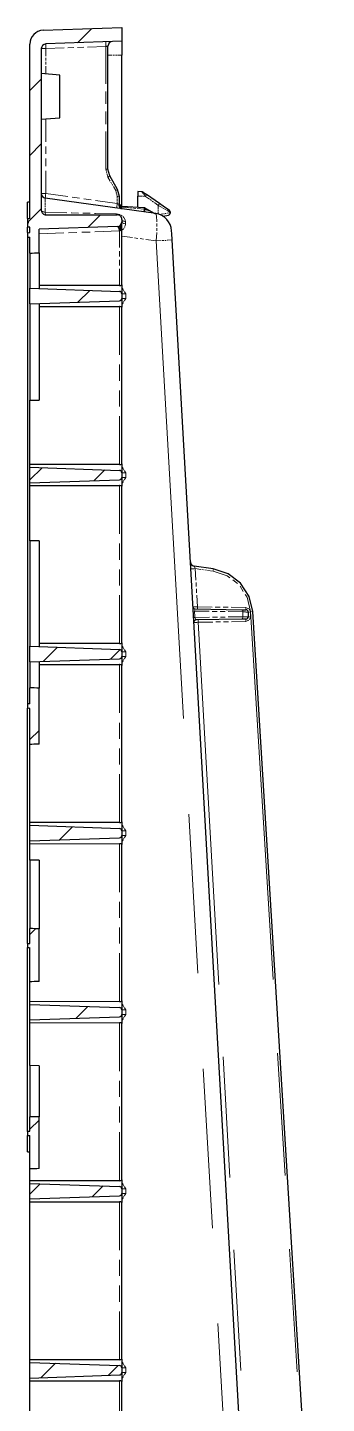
# Model space of a CAD drawing. Header units: millimetres. Extents: x 0 to 1989, y -338 to 950.
# Drawn here: x 1720.9 to 1786, y 650.5 to 950.2 of the extents above; entities that cross this region are included whole.
import ezdxf

# ---------------------------------------------------------------- set-up
doc = ezdxf.new("R2010")
doc.units = ezdxf.units.MM
doc.layers.add('DETAIL', color=8, linetype='Continuous')
doc.layers.add('FINE', color=9, linetype='Continuous')

msp = doc.modelspace()

# ---------------------------------------------------------------- linework, layer by layer
at = {"layer": 'DETAIL', "lineweight": 25}
for p, q in [((1724.34, 949.61), (1741.44, 950.21)), ((1741.44, 950.21), (1741.44, 947.21)), ((1741.44, 947.21), (1724.91, 946.63)), ((1721.44, 908.57), (1721.44, 946.61)), ((1723.94, 945.63), (1723.94, 910.4)), ((1738.44, 919.37), (1738.44, 946.14)), ((1741.44, 911.2), (1741.44, 944.21)), ((1727.94, 939.86), (1723.94, 940.21)), ((1723.94, 930.21), (1727.94, 930.56)), ((1740.94, 913.43), (1740.54, 914.93)), ((1745.79, 914.44), (1744.94, 914.46)), ((1746.07, 914.35), (1746.8, 913.84)), ((1721.44, 912.15), (1720.94, 912.13)), ((1748.83, 909.67), (1724.81, 913.05)), ((1744.94, 911.02), (1744.94, 913.46)), ((1749.62, 911.87), (1746.8, 913.84)), ((1720.94, 908.54), (1720.94, 907.67)), ((1724.94, 909.4), (1740.44, 909.4)), ((1741.44, 908.4), (1741.44, 907.87)), ((1748.43, 909.8), (1746.55, 910.88)), ((1752.02, 909.84), (1752.02, 909.92)), ((1720.94, 907.64), (1720.94, 906.75)), ((1720.94, 905.51), (1720.94, 904.56)), ((1721.44, 905.54), (1721.44, 906.72)), ((1740.48, 906.87), (1723.44, 906.27)), ((1723.44, 901.13), (1723.44, 906.27)), ((1741.44, 894.15), (1741.44, 905.89)), ((1721.44, 901.05), (1721.44, 904.53)), ((1721.44, 893.41), (1740.96, 892.72)), ((1721.44, 890.01), (1721.44, 893.41)), ((1740.96, 894), (1723.44, 894)), ((1721.44, 890.01), (1740.96, 890.69)), ((1741.44, 892.22), (1741.44, 891.19)), ((1723.44, 889.41), (1740.96, 889.41)), ((1741.44, 855.15), (1741.44, 889.26)), ((1721.44, 869.03), (1723.44, 869.04)), ((1721.44, 854.99), (1721.44, 869.03)), ((1740.96, 855), (1721.44, 854.99)), ((1721.44, 854.41), (1740.96, 853.72)), ((1721.44, 851.01), (1721.44, 854.41)), ((1721.44, 851.01), (1740.96, 851.69)), ((1741.44, 853.22), (1741.44, 852.19)), ((1721.44, 850.42), (1740.96, 850.41)), ((1741.44, 816.15), (1741.44, 850.26)), ((1723.44, 838.37), (1721.44, 838.38)), ((1761.35, 832.26), (1757.22, 832.84)), ((1757.41, 823.55), (1767.58, 823.37)), ((1767.58, 821.32), (1757.6, 821.15)), ((1767.58, 823.37), (1768.45, 823.36)), ((1768.45, 821.34), (1767.58, 821.32)), ((1768.94, 822.86), (1768.94, 821.84)), ((1721.44, 815.41), (1740.96, 814.72)), ((1721.44, 812.01), (1721.44, 815.41)), ((1740.96, 816), (1723.44, 816)), ((1721.44, 812.01), (1740.96, 812.69)), ((1741.44, 814.22), (1741.44, 813.19)), ((1723.44, 811.41), (1740.96, 811.41)), ((1741.44, 777.15), (1741.44, 811.26)), ((1721.44, 802.88), (1721.44, 806.36)), ((1723.44, 794.11), (1723.44, 806.28)), ((1720.94, 802.85), (1720.94, 801.9)), ((1721.44, 794.03), (1721.44, 801.87)), ((1721.44, 776.99), (1721.44, 794.03)), ((1740.96, 777), (1721.44, 776.99)), ((1721.44, 776.41), (1740.96, 775.72)), ((1721.44, 773.01), (1721.44, 776.41)), ((1721.44, 773.01), (1740.96, 773.69)), ((1741.44, 775.22), (1741.44, 774.19)), ((1721.44, 768.83), (1721.44, 772.42)), ((1721.44, 772.42), (1740.96, 772.41)), ((1741.44, 738.15), (1741.44, 772.26)), ((1723.44, 768.8), (1721.44, 768.83)), ((1721.44, 750.69), (1721.44, 753.93)), ((1723.44, 742.4), (1723.44, 753.86)), ((1720.94, 750.67), (1720.94, 749.78)), ((1721.44, 742.33), (1721.44, 749.75)), ((1721.44, 737.99), (1721.44, 742.33)), ((1740.96, 738), (1721.44, 737.99)), ((1721.44, 737.41), (1740.96, 736.72)), ((1721.44, 734.01), (1721.44, 737.41)), ((1721.44, 734.01), (1740.96, 734.69)), ((1741.44, 736.22), (1741.44, 735.19)), ((1721.44, 733.42), (1740.96, 733.41)), ((1741.44, 699.15), (1741.44, 733.26)), ((1723.44, 724.02), (1721.44, 724.06)), ((1721.44, 709.77), (1721.44, 712.94)), ((1723.44, 701.63), (1723.44, 712.87)), ((1720.94, 709.75), (1720.94, 708.87)), ((1721.44, 701.56), (1721.44, 708.84)), ((1720.94, 705.29), (1721.44, 705.26)), ((1740.96, 699), (1721.44, 698.99)), ((1721.44, 698.41), (1740.96, 697.72)), ((1721.44, 695.01), (1721.44, 698.41)), ((1721.44, 695.01), (1740.96, 695.69)), ((1741.44, 697.22), (1741.44, 696.19)), ((1721.44, 694.42), (1740.96, 694.41)), ((1741.44, 660.15), (1741.44, 694.26)), ((1740.96, 660), (1721.44, 659.99)), ((1721.44, 656.01), (1721.44, 659.41)), ((1721.44, 659.41), (1740.96, 658.72)), ((1721.44, 656.01), (1740.96, 656.69)), ((1741.44, 658.22), (1741.44, 657.19)), ((1721.44, 620.99), (1721.44, 655.42)), ((1721.44, 655.42), (1740.96, 655.41)), ((1741.44, 621.15), (1741.44, 655.26))]:
    msp.add_line(p, q, dxfattribs=at)
for points in [[(1724.34, 949.61, 0.404056), (1721.44, 946.61)], [(1724.91, 946.63, 0.403934), (1723.94, 945.63)], [(1739.41, 947.14, 0.40405), (1738.44, 946.14)], [(1746.07, 914.35, 0.149309), (1745.79, 914.44)], [(1723.94, 914.04, 0.373895), (1724.81, 913.05)], [(1723.94, 910.4, 0.414214), (1724.94, 909.4)], [(1741.44, 908.4, 0.414214), (1740.44, 909.4)], [(1746.55, 910.88, 0.118269), (1746.32, 910.95)], [(1748.43, 909.8, 0.096513), (1748.79, 909.67)], [(1752.27, 905.93, 0.357773), (1748.83, 909.67)], [(1751.61, 909.34, 0.363876), (1752.02, 909.84)], [(1752.02, 909.92, 0.24473), (1751.81, 910.33)], [(1740.48, 906.87, 0.40399), (1741.44, 907.87)], [(1741.44, 892.22, 0.403979), (1740.96, 892.72)], [(1740.96, 890.69, 0.403951), (1741.44, 891.19)], [(1741.44, 853.22, 0.404042), (1740.96, 853.72)], [(1740.96, 851.69, 0.404185), (1741.44, 852.19)], [(1756.36, 833.78, 0.228639), (1756.78, 833.02)], [(1756.92, 824.02, 0.392451), (1757.41, 823.55)], [(1768.94, 822.86, 0.409133), (1768.45, 823.36)], [(1768.45, 821.34, 0.409132), (1768.94, 821.84)], [(1757.6, 821.15, 0.425808), (1757.11, 820.62)], [(1741.44, 814.22, 0.404042), (1740.96, 814.72)], [(1740.96, 812.69, 0.404013), (1741.44, 813.19)], [(1741.44, 775.22, 0.403979), (1740.96, 775.72)], [(1740.96, 773.69, 0.404013), (1741.44, 774.19)], [(1741.44, 736.22, 0.404042), (1740.96, 736.72)], [(1740.96, 734.69, 0.404013), (1741.44, 735.19)], [(1741.44, 697.22, 0.403979), (1740.96, 697.72)], [(1740.96, 695.69, 0.404013), (1741.44, 696.19)], [(1741.44, 658.22, 0.404104), (1740.96, 658.72)], [(1740.96, 656.69, 0.403951), (1741.44, 657.19)]]:
    msp.add_lwpolyline(points, format="xyb", dxfattribs=at)
for points in [[(1741.44, 947.21), (1741.44, 946.33), (1741.44, 944.21)], [(1727.94, 930.56), (1727.94, 931.18), (1727.94, 932.88), (1727.94, 935.21), (1727.94, 937.53), (1727.94, 939.23), (1727.94, 939.86)], [(1740.54, 914.93), (1738.85, 917.87), (1738.44, 919.37)], [(1744.94, 914.46), (1744.94, 914.16), (1744.94, 913.46)], [(1720.94, 908.6), (1720.94, 911.24), (1720.94, 912.13)], [(1741.39, 910.87), (1741.39, 910.87), (1741.39, 910.87), (1741.38, 910.87), (1741.38, 910.87), (1741.38, 910.87), (1741.38, 910.88), (1741.37, 910.88), (1741.36, 910.88), (1741.36, 910.89), (1741.35, 910.89), (1741.33, 910.9), (1741.31, 910.92), (1741.29, 910.93), (1741.26, 910.95), (1741.22, 910.98), (1741.16, 911.02), (1741.1, 911.06), (1741.03, 911.1), (1740.96, 911.15), (1740.93, 911.17), (1740.9, 911.2), (1740.88, 911.21), (1740.87, 911.22), (1740.86, 911.23), (1740.86, 911.23), (1740.85, 911.23), (1740.85, 911.23), (1740.85, 911.24), (1740.85, 911.24)], [(1746.32, 910.95), (1741.42, 911.21), (1740.94, 911.71), (1740.94, 913.43)], [(1740.95, 911.44), (1740.95, 911.44), (1740.95, 911.44), (1740.95, 911.44), (1740.95, 911.44), (1740.95, 911.43), (1740.95, 911.43), (1740.95, 911.43), (1740.95, 911.42), (1740.95, 911.41), (1740.96, 911.41), (1740.96, 911.39), (1740.96, 911.38), (1740.97, 911.36), (1740.98, 911.33), (1740.99, 911.29), (1741, 911.25), (1741.02, 911.18), (1741.04, 911.11), (1741.08, 911), (1741.12, 910.91), (1741.22, 910.79), (1741.35, 910.72)], [(1751.81, 910.33), (1751.53, 910.53), (1750.73, 911.08), (1749.62, 911.87)], [(1721.44, 908.57), (1721.19, 908.56), (1720.94, 908.54)], [(1741.36, 910.76), (1741.36, 910.76), (1741.36, 910.76), (1741.36, 910.76), (1741.36, 910.76), (1741.35, 910.76), (1741.35, 910.76), (1741.35, 910.76), (1741.34, 910.77), (1741.33, 910.77), (1741.32, 910.78), (1741.31, 910.78), (1741.29, 910.79), (1741.27, 910.8), (1741.24, 910.81), (1741.2, 910.83), (1741.16, 910.84), (1741.11, 910.85), (1741.1, 910.86), (1741.08, 910.87), (1741.07, 910.87), (1741.06, 910.88), (1741.05, 910.88), (1741.05, 910.88), (1741.05, 910.88), (1741.05, 910.88), (1741.05, 910.88)], [(1741.16, 911.21), (1741.17, 911.21), (1741.17, 911.21), (1741.17, 911.2), (1741.17, 911.2), (1741.17, 911.2), (1741.17, 911.2), (1741.17, 911.19), (1741.17, 911.19), (1741.17, 911.18), (1741.17, 911.17), (1741.18, 911.16), (1741.18, 911.14), (1741.19, 911.12), (1741.19, 911.09), (1741.2, 911.04), (1741.21, 911), (1741.23, 910.92), (1741.25, 910.85), (1741.29, 910.77), (1741.35, 910.72)], [(1750.36, 909.12), (1751.27, 909.28), (1751.61, 909.34)], [(1720.94, 907.64), (1720.94, 907.65), (1720.94, 907.67)], [(1721.22, 907.65), (1721.08, 907.66), (1720.94, 907.67)], [(1721.22, 907.65), (1721.08, 907.65), (1720.94, 907.64)], [(1721.44, 906.72), (1721.19, 906.73), (1720.94, 906.75)], [(1720.94, 905.57), (1720.94, 906.17), (1720.94, 906.74)], [(1720.94, 905.51), (1721.19, 905.53), (1721.44, 905.54)], [(1740.96, 905.89), (1740.95, 906.12), (1740.89, 906.34), (1740.73, 906.63), (1740.61, 906.76), (1740.56, 906.79), (1740.56, 906.8), (1740.56, 906.8), (1740.56, 906.8), (1740.55, 906.81), (1740.51, 906.84)], [(1740.62, 906.75), (1740.8, 906.77), (1740.96, 906.83), (1741.12, 906.92), (1741.26, 907.04), (1741.39, 907.25), (1741.44, 907.51)], [(1740.85, 906.45), (1741.28, 906.57), (1741.44, 906.81)], [(1741.2, 905.89), (1741.19, 906.17), (1741.16, 906.43), (1741.11, 906.61), (1741.06, 906.77), (1741.02, 906.86), (1740.99, 906.93), (1740.96, 906.99), (1740.95, 907.01)], [(1741.38, 905.89), (1741.38, 906.22), (1741.37, 906.54), (1741.36, 906.79), (1741.35, 907.01), (1741.34, 907.15), (1741.33, 907.27), (1741.32, 907.36), (1741.32, 907.39)], [(1741.44, 905.89), (1741.44, 906.61), (1741.44, 907.19), (1741.44, 907.49), (1741.44, 907.7), (1741.44, 907.83), (1741.44, 907.87)], [(1771.68, 564.04), (1752.38, 903.94), (1752.3, 905.35), (1752.27, 905.93)], [(1720.94, 904.56), (1720.94, 900.45), (1720.94, 895.49), (1720.94, 889.76), (1720.94, 883.37), (1720.94, 876.45), (1720.94, 869.1), (1720.94, 861.47), (1720.94, 853.7), (1720.94, 845.94), (1720.94, 838.31), (1720.94, 830.96), (1720.94, 824.03), (1720.94, 817.65), (1720.94, 811.92), (1720.94, 806.96), (1720.94, 802.85)], [(1720.94, 904.56), (1721.19, 904.55), (1721.44, 904.53)], [(1721.44, 901.05), (1721.95, 901.07), (1722.46, 901.09), (1722.95, 901.11), (1723.44, 901.13)], [(1721.44, 901.05), (1721.44, 897.53), (1721.44, 893.41)], [(1723.44, 901.13), (1723.44, 897.55), (1723.44, 893.34)], [(1740.96, 894), (1741.07, 894), (1741.21, 894.03), (1741.33, 894.06), (1741.41, 894.11), (1741.44, 894.15)], [(1741.44, 894.15), (1741.44, 893.47), (1741.44, 892.22)], [(1741.44, 891.19), (1741.44, 889.94), (1741.44, 889.26)], [(1721.44, 890.01), (1721.44, 883.62), (1721.44, 876.57), (1721.44, 869.03)], [(1723.44, 890.08), (1723.44, 883.67), (1723.44, 876.61), (1723.44, 869.04)], [(1741.44, 889.26), (1741.42, 889.3), (1741.33, 889.35), (1741.2, 889.39), (1741.04, 889.41), (1740.96, 889.41)], [(1721.44, 854.41), (1721.44, 854.72), (1721.44, 854.99)], [(1740.96, 855), (1741.12, 855.01), (1741.25, 855.04), (1741.36, 855.08), (1741.43, 855.12), (1741.44, 855.15)], [(1741.44, 855.15), (1741.44, 854.47), (1741.44, 853.22)], [(1741.44, 852.19), (1741.44, 850.94), (1741.44, 850.26)], [(1721.44, 838.38), (1721.44, 850.42), (1721.44, 850.69), (1721.44, 851.01)], [(1741.44, 850.26), (1741.42, 850.3), (1741.33, 850.35), (1741.2, 850.39), (1741.04, 850.41), (1740.96, 850.41)], [(1721.44, 838.38), (1721.44, 830.01), (1721.44, 822.28), (1721.44, 815.41)], [(1723.44, 838.37), (1723.44, 829.98), (1723.44, 822.23), (1723.44, 815.34)], [(1757.22, 832.84), (1756.99, 832.9), (1756.78, 833.02)], [(1785.96, 561.21), (1769.94, 822.97), (1769.16, 826.28), (1767.3, 829.14), (1764.6, 831.22), (1761.35, 832.26)], [(1740.96, 816), (1741.12, 816.01), (1741.25, 816.04), (1741.36, 816.08), (1741.43, 816.12), (1741.44, 816.15)], [(1741.44, 816.15), (1741.44, 815.47), (1741.44, 814.22)], [(1741.44, 813.19), (1741.44, 811.94), (1741.44, 811.26)], [(1721.44, 812.01), (1721.44, 809), (1721.44, 806.36)], [(1723.44, 812.08), (1723.44, 808.99), (1723.44, 806.28)], [(1741.44, 811.26), (1741.42, 811.3), (1741.33, 811.35), (1741.2, 811.39), (1741.04, 811.41), (1740.96, 811.41)], [(1723.44, 806.28), (1722.93, 806.31), (1722.41, 806.33), (1721.93, 806.35), (1721.44, 806.36)], [(1721.44, 802.88), (1721.19, 802.87), (1720.94, 802.85)], [(1720.94, 750.66), (1720.94, 754.22), (1720.94, 758.73), (1720.94, 764.14), (1720.94, 770.38), (1720.94, 777.37), (1720.94, 785.02), (1720.94, 793.23), (1720.94, 801.9)], [(1721.44, 801.87), (1721.19, 801.88), (1720.94, 801.9)], [(1723.44, 794.11), (1722.89, 794.09), (1722.34, 794.06), (1721.89, 794.05), (1721.44, 794.03)], [(1721.44, 776.41), (1721.44, 776.72), (1721.44, 776.99)], [(1740.96, 777), (1741.12, 777.01), (1741.25, 777.04), (1741.36, 777.08), (1741.43, 777.12), (1741.44, 777.15)], [(1741.44, 777.15), (1741.44, 776.47), (1741.44, 775.22)], [(1741.44, 774.19), (1741.44, 772.94), (1741.44, 772.26)], [(1721.44, 772.42), (1721.44, 772.69), (1721.44, 773.01)], [(1741.44, 772.26), (1741.42, 772.3), (1741.33, 772.35), (1741.2, 772.39), (1741.04, 772.41), (1740.96, 772.41)], [(1721.44, 768.83), (1721.44, 762.83), (1721.44, 757.84), (1721.44, 753.93)], [(1723.44, 768.8), (1723.44, 762.78), (1723.44, 757.77), (1723.44, 753.86)], [(1723.44, 753.86), (1722.99, 753.87), (1722.53, 753.89), (1721.99, 753.91), (1721.44, 753.93)], [(1720.94, 750.67), (1721.19, 750.68), (1721.44, 750.69)], [(1720.94, 749.78), (1721.19, 749.76), (1721.44, 749.75)], [(1720.94, 709.74), (1720.94, 713.51), (1720.94, 718.54), (1720.94, 724.78), (1720.94, 732.13), (1720.94, 740.5), (1720.94, 749.77)], [(1723.44, 742.4), (1722.91, 742.38), (1722.37, 742.36), (1721.91, 742.35), (1721.44, 742.33)], [(1721.44, 737.41), (1721.44, 737.72), (1721.44, 737.99)], [(1740.96, 738), (1741.12, 738.01), (1741.25, 738.04), (1741.36, 738.08), (1741.43, 738.12), (1741.44, 738.15)], [(1741.44, 738.15), (1741.44, 737.47), (1741.44, 736.22)], [(1741.44, 735.19), (1741.44, 733.94), (1741.44, 733.26)], [(1721.44, 724.06), (1721.44, 733.42), (1721.44, 733.69), (1721.44, 734.01)], [(1741.44, 733.26), (1741.42, 733.3), (1741.33, 733.35), (1741.2, 733.39), (1741.04, 733.41), (1740.96, 733.41)], [(1721.44, 724.06), (1721.44, 717.62), (1721.44, 712.94)], [(1723.44, 724.02), (1723.44, 717.56), (1723.44, 712.87)], [(1723.44, 712.87), (1722.98, 712.88), (1722.51, 712.9), (1721.98, 712.92), (1721.44, 712.94)], [(1720.94, 709.75), (1721.19, 709.76), (1721.44, 709.77)], [(1720.94, 708.87), (1721.19, 708.86), (1721.44, 708.84)], [(1720.94, 705.29), (1720.94, 706.17), (1720.94, 708.83)], [(1723.44, 701.63), (1722.97, 701.61), (1722.49, 701.59), (1721.97, 701.58), (1721.44, 701.56)], [(1721.44, 698.41), (1721.44, 698.72), (1721.44, 698.99), (1721.44, 701.56)], [(1740.96, 699), (1741.12, 699.01), (1741.25, 699.04), (1741.36, 699.08), (1741.43, 699.12), (1741.44, 699.15)], [(1741.44, 699.15), (1741.44, 698.47), (1741.44, 697.22)], [(1741.44, 696.19), (1741.44, 694.94), (1741.44, 694.26)], [(1721.44, 659.41), (1721.44, 659.72), (1721.44, 659.99), (1721.44, 694.42), (1721.44, 694.69), (1721.44, 695.01)], [(1741.44, 694.26), (1741.42, 694.3), (1741.33, 694.35), (1741.2, 694.39), (1741.04, 694.41), (1740.96, 694.41)], [(1740.96, 660), (1741.12, 660.01), (1741.25, 660.04), (1741.36, 660.08), (1741.43, 660.12), (1741.44, 660.15)], [(1741.44, 660.15), (1741.44, 659.47), (1741.44, 658.22)], [(1741.44, 657.19), (1741.44, 655.94), (1741.44, 655.26)], [(1721.44, 655.42), (1721.44, 655.69), (1721.44, 656.01)], [(1741.44, 655.26), (1741.42, 655.3), (1741.33, 655.35), (1741.2, 655.39), (1741.04, 655.41), (1740.96, 655.41)]]:
    msp.add_lwpolyline(points, dxfattribs=at)
at = {"layer": 'FINE', "lineweight": 9}
for p, q in [((1731.83, 946.87), (1734.94, 949.98)), ((1724.3, 945.63), (1724.4, 945.63)), ((1724.46, 945.63), (1724.56, 945.63)), ((1724.61, 945.63), (1724.91, 945.63)), ((1724.9, 946.26), (1724.9, 946.16)), ((1724.9, 946.1), (1724.9, 946)), ((1724.9, 945.94), (1724.91, 945.63)), ((1724.91, 945.63), (1728.91, 945.77)), ((1724.91, 943.94), (1724.91, 945.63)), ((1729.7, 945.8), (1731.04, 945.84)), ((1731.84, 945.87), (1733.17, 945.92)), ((1733.97, 945.95), (1737.96, 946.09)), ((1737.95, 946.62), (1737.95, 946.72)), ((1737.95, 946.45), (1737.95, 946.56)), ((1737.96, 946.09), (1737.96, 946.39)), ((1737.96, 946.09), (1738.11, 946.1)), ((1737.96, 946.09), (1737.96, 937.91)), ((1738.14, 946.1), (1738.19, 946.11)), ((1738.22, 946.11), (1738.27, 946.12)), ((1738.3, 946.12), (1738.44, 946.14)), ((1739.36, 944.21), (1738.44, 944.21)), ((1739.85, 944.21), (1739.55, 944.21)), ((1740.34, 944.21), (1740.04, 944.21)), ((1741.44, 944.21), (1740.53, 944.21)), ((1724.91, 943.04), (1724.91, 943.61)), ((1724.91, 942.15), (1724.91, 942.71)), ((1724.91, 940.12), (1724.91, 941.81)), ((1721.44, 936.49), (1723.94, 938.99)), ((1737.96, 936.27), (1737.96, 933.55)), ((1724.91, 925.31), (1724.91, 930.29)), ((1737.96, 931.91), (1737.96, 929.18)), ((1737.96, 927.55), (1737.96, 919.37)), ((1721.44, 922.35), (1723.94, 924.85)), ((1724.91, 922.66), (1724.91, 924.32)), ((1724.91, 920.01), (1724.91, 921.67)), ((1724.91, 914.04), (1724.91, 919.01)), ((1737.96, 919.37), (1738.11, 918.84)), ((1737.96, 919.37), (1738.11, 919.37)), ((1738.13, 918.73), (1738.18, 918.55)), ((1738.14, 919.37), (1738.19, 919.37)), ((1738.21, 918.44), (1738.26, 918.26)), ((1738.22, 919.37), (1738.27, 919.37)), ((1738.29, 918.16), (1738.43, 917.62)), ((1738.43, 917.62), (1738.56, 917.7)), ((1738.43, 917.62), (1738.95, 916.72)), ((1738.58, 917.71), (1738.63, 917.74)), ((1738.65, 917.75), (1738.7, 917.78)), ((1739.05, 916.54), (1739.23, 916.24)), ((1739.33, 916.06), (1739.5, 915.76)), ((1739.61, 915.58), (1740.13, 914.68)), ((1740.13, 914.68), (1740.26, 914.76)), ((1740.13, 914.68), (1740.23, 914.3)), ((1740.25, 914.22), (1740.28, 914.1)), ((1740.28, 914.77), (1740.32, 914.8)), ((1740.35, 914.81), (1740.39, 914.84)), ((1746.05, 914.14), (1745.79, 914.44)), ((1724.3, 914.04), (1724.4, 914.04)), ((1724.46, 914.04), (1724.56, 914.04)), ((1724.61, 914.04), (1724.91, 914.04)), ((1724.75, 911.08), (1724.75, 911.4)), ((1724.83, 913.41), (1724.84, 913.51)), ((1724.85, 913.57), (1724.86, 913.67)), ((1724.87, 913.73), (1724.91, 914.04)), ((1729.67, 913.37), (1724.91, 914.04)), ((1732.21, 913.01), (1730.62, 913.23)), ((1734.75, 912.65), (1733.16, 912.88)), ((1740.46, 911.85), (1735.7, 912.52)), ((1740.3, 914.02), (1740.34, 913.89)), ((1740.36, 913.82), (1740.46, 913.43)), ((1740.38, 911.22), (1740.4, 911.33)), ((1740.4, 911.39), (1740.42, 911.49)), ((1740.42, 911.55), (1740.46, 911.85)), ((1740.46, 913.43), (1740.46, 912.95)), ((1740.61, 913.43), (1740.46, 913.43)), ((1740.46, 912.85), (1740.46, 912.69)), ((1740.46, 912.59), (1740.46, 912.43)), ((1740.46, 912.33), (1740.46, 911.85)), ((1740.57, 911.81), (1740.46, 911.85)), ((1740.62, 911.78), (1740.59, 911.8)), ((1740.69, 913.43), (1740.64, 913.43)), ((1740.68, 911.76), (1740.64, 911.77)), ((1740.8, 911.71), (1740.7, 911.75)), ((1740.77, 913.43), (1740.72, 913.43)), ((1740.84, 911.71), (1740.8, 911.71)), ((1740.87, 911.71), (1740.85, 911.71)), ((1740.89, 911.14), (1740.85, 911.26)), ((1740.89, 911.71), (1740.88, 911.71)), ((1741.03, 911.34), (1740.97, 911.41)), ((1741.14, 911.24), (1741.07, 911.3)), ((1744.94, 913.46), (1745.44, 913.45)), ((1745.54, 913.45), (1745.71, 913.45)), ((1745.81, 913.44), (1745.98, 913.44)), ((1746.08, 913.44), (1746.57, 913.43)), ((1746.17, 913.98), (1746.09, 914.08)), ((1746.3, 913.81), (1746.22, 913.91)), ((1746.57, 913.43), (1746.34, 913.75)), ((1746.65, 913.55), (1746.57, 913.43)), ((1746.57, 913.43), (1747.44, 912.83)), ((1746.69, 913.62), (1746.67, 913.58)), ((1746.73, 913.68), (1746.71, 913.64)), ((1747.61, 912.71), (1747.9, 912.5)), ((1748.07, 912.38), (1748.36, 912.18)), ((1748.53, 912.06), (1749.39, 911.46)), ((1749.39, 911.46), (1749.39, 910.87)), ((1749.51, 911.64), (1749.48, 911.6)), ((1749.55, 911.71), (1749.52, 911.67)), ((1720.94, 907.7), (1723.94, 910.7)), ((1724.13, 910.16), (1723.94, 910.4)), ((1724.41, 910.03), (1724.31, 910.06)), ((1724.76, 909.94), (1724.47, 910.02)), ((1724.76, 909.94), (1724.75, 910.89)), ((1729.5, 909.84), (1724.76, 909.94)), ((1724.76, 909.94), (1724.79, 909.76)), ((1724.8, 909.73), (1724.81, 909.67)), ((1724.82, 909.64), (1724.83, 909.58)), ((1724.84, 909.54), (1724.94, 909.4)), ((1734.56, 909.74), (1732.98, 909.77)), ((1734.03, 906.64), (1736.79, 909.4)), ((1740.25, 909.63), (1740.3, 909.54)), ((1740.31, 909.53), (1740.32, 909.5)), ((1740.36, 909.45), (1740.44, 909.4)), ((1741.38, 910.84), (1741.39, 910.87)), ((1741.4, 910.94), (1741.42, 911.04)), ((1741.42, 911.15), (1741.42, 911.13)), ((1741.42, 911.12), (1741.42, 911.1)), ((1742.92, 910.92), (1741.42, 911.04)), ((1741.62, 908.14), (1741.44, 908.4)), ((1741.87, 908.85), (1741.66, 909.07)), ((1743.72, 910.85), (1743.22, 910.9)), ((1744.52, 910.79), (1744.02, 910.83)), ((1746.27, 910.26), (1746.28, 910.32)), ((1746.28, 910.36), (1746.29, 910.42)), ((1746.3, 910.46), (1746.32, 910.64)), ((1746.35, 910.64), (1746.32, 910.64)), ((1746.33, 910.84), (1746.33, 910.81)), ((1746.33, 910.79), (1746.33, 910.76)), ((1746.37, 910.64), (1746.36, 910.64)), ((1746.38, 910.63), (1746.37, 910.64)), ((1746.42, 910.63), (1746.39, 910.63)), ((1746.42, 910.63), (1746.46, 910.71)), ((1747.03, 910.38), (1746.42, 910.63)), ((1746.42, 910.43), (1746.42, 910.63)), ((1746.42, 910.32), (1746.42, 910.39)), ((1746.43, 910.22), (1746.43, 910.28)), ((1746.51, 909.99), (1746.43, 910.18)), ((1746.47, 910.72), (1746.48, 910.75)), ((1746.49, 910.76), (1746.5, 910.79)), ((1747.36, 910.24), (1747.16, 910.32)), ((1747.69, 910.1), (1747.49, 910.19)), ((1749.39, 910.76), (1749.39, 910.56)), ((1749.39, 910.44), (1749.39, 910.25)), ((1749.39, 910.13), (1749.39, 909.55)), ((1750.34, 909.59), (1749.6, 909.48)), ((1750.36, 910.89), (1750.63, 910.74)), ((1750.74, 909.65), (1750.49, 909.61)), ((1750.79, 910.64), (1751.06, 910.48)), ((1751.13, 909.71), (1750.89, 909.67)), ((1723.44, 905.27), (1728.81, 905.46)), ((1729.88, 905.5), (1731.67, 905.56)), ((1732.74, 905.6), (1734.53, 905.66)), ((1735.6, 905.7), (1740.96, 905.89)), ((1740.96, 905.89), (1740.96, 902.25)), ((1740.96, 905.89), (1741.11, 905.89)), ((1741.22, 905.89), (1741.27, 905.89)), ((1741.63, 907.63), (1741.44, 907.87)), ((1741.9, 907.99), (1741.8, 908.02)), ((1741.91, 907.51), (1741.81, 907.53)), ((1741.89, 906.46), (1741.99, 906.6)), ((1742.25, 907.87), (1741.96, 907.97)), ((1742.26, 907.41), (1741.97, 907.49)), ((1742.26, 907.73), (1742.25, 907.87)), ((1742.26, 907.66), (1742.26, 907.7)), ((1742.26, 907.58), (1742.26, 907.63)), ((1749.08, 907.5), (1749.07, 906.89)), ((1741.44, 904.77), (1743.74, 904.44)), ((1744.2, 904.38), (1744.96, 904.27)), ((1745.42, 904.21), (1746.19, 904.1)), ((1746.65, 904.03), (1748.94, 903.71)), ((1748.94, 903.71), (1754.85, 799.66)), ((1750.2, 903.79), (1750.56, 903.81)), ((1750.77, 903.82), (1751.12, 903.84)), ((1740.96, 901.52), (1740.96, 900.31)), ((1740.96, 899.58), (1740.96, 898.37)), ((1740.96, 897.64), (1740.96, 894)), ((1741.71, 893.17), (1741.44, 893.58)), ((1731.9, 890.37), (1734.48, 892.95)), ((1741.44, 889.83), (1741.71, 890.25)), ((1741.85, 892.94), (1741.76, 893.08)), ((1741.85, 892.22), (1741.76, 892.22)), ((1741.85, 891.19), (1741.76, 891.19)), ((1741.76, 890.33), (1741.85, 890.47)), ((1741.99, 892.72), (1741.9, 892.86)), ((1741.99, 892.22), (1741.9, 892.22)), ((1741.99, 891.19), (1741.9, 891.19)), ((1741.9, 890.55), (1741.99, 890.69)), ((1742.31, 892.22), (1742.04, 892.64)), ((1742.31, 892.22), (1742.04, 892.22)), ((1742.31, 891.19), (1742.04, 891.19)), ((1742.04, 890.77), (1742.31, 891.19)), ((1742.31, 891.91), (1742.31, 892.22)), ((1742.31, 891.74), (1742.31, 891.84)), ((1742.31, 891.57), (1742.31, 891.68)), ((1742.31, 891.19), (1742.31, 891.51)), ((1740.96, 889.41), (1740.96, 878.88)), ((1740.96, 876.77), (1740.96, 873.26)), ((1740.96, 871.15), (1740.96, 867.64)), ((1740.96, 865.53), (1740.96, 855)), ((1721.44, 851.64), (1724.12, 854.31)), ((1741.71, 854.17), (1741.44, 854.58)), ((1735.45, 851.5), (1737.79, 853.83)), ((1741.85, 853.94), (1741.76, 854.08)), ((1741.85, 853.22), (1741.76, 853.22)), ((1741.85, 852.19), (1741.76, 852.19)), ((1741.76, 851.33), (1741.85, 851.47)), ((1741.99, 853.72), (1741.9, 853.86)), ((1741.99, 853.22), (1741.9, 853.22)), ((1741.99, 852.19), (1741.9, 852.19)), ((1741.9, 851.55), (1741.99, 851.69)), ((1742.31, 853.22), (1742.04, 853.64)), ((1742.31, 853.22), (1742.04, 853.22)), ((1742.31, 852.19), (1742.04, 852.19)), ((1742.04, 851.77), (1742.31, 852.19)), ((1742.31, 852.91), (1742.31, 853.22)), ((1742.31, 852.74), (1742.31, 852.84)), ((1742.31, 852.57), (1742.31, 852.68)), ((1742.31, 852.19), (1742.31, 852.51)), ((1740.96, 850.41), (1740.96, 839.88)), ((1741.44, 850.83), (1741.71, 851.25)), ((1740.96, 837.77), (1740.96, 834.26)), ((1740.96, 832.15), (1740.96, 828.64)), ((1756.91, 832.31), (1756.81, 832.3)), ((1757.07, 832.31), (1756.97, 832.31)), ((1757.43, 832.33), (1757.13, 832.32)), ((1757.28, 832.69), (1757.22, 832.84)), ((1757.32, 832.6), (1757.3, 832.65)), ((1757.35, 832.52), (1757.33, 832.57)), ((1757.43, 832.33), (1757.36, 832.49)), ((1757.43, 832.33), (1758.61, 832.16)), ((1757.57, 829.79), (1757.43, 832.33)), ((1758.85, 832.13), (1759.24, 832.07)), ((1759.48, 832.04), (1759.87, 831.98)), ((1760.11, 831.95), (1761.29, 831.78)), ((1761.31, 831.93), (1761.29, 831.78)), ((1761.32, 832.01), (1761.31, 831.96)), ((1761.33, 832.08), (1761.32, 832.04)), ((1757.65, 828.43), (1757.6, 829.28)), ((1757.73, 827.07), (1757.68, 827.92)), ((1765.58, 829.87), (1766.63, 829.06)), ((1767.16, 828.49), (1767.88, 827.38)), ((1740.96, 826.53), (1740.96, 816)), ((1757.9, 824.02), (1757.75, 826.57)), ((1757.11, 823.08), (1757.08, 823.08)), ((1757.15, 823.08), (1757.12, 823.08)), ((1757.19, 821.67), (1757.16, 821.67)), ((1757.26, 823.08), (1757.17, 823.08)), ((1757.23, 821.67), (1757.2, 821.67)), ((1757.34, 821.67), (1757.25, 821.67)), ((1757.26, 823.08), (1757.3, 823.23)), ((1757.28, 822.65), (1757.26, 823.08)), ((1760.48, 823.03), (1757.26, 823.08)), ((1757.38, 824.02), (1757.28, 824.02)), ((1757.3, 822.42), (1757.29, 822.56)), ((1757.31, 822.19), (1757.3, 822.33)), ((1757.31, 823.26), (1757.33, 823.3)), ((1757.34, 821.67), (1757.31, 822.1)), ((1757.34, 823.33), (1757.35, 823.38)), ((1757.34, 821.67), (1760.54, 821.73)), ((1757.42, 821.51), (1757.34, 821.67)), ((1757.36, 823.41), (1757.41, 823.55)), ((1757.46, 821.43), (1757.43, 821.48)), ((1757.54, 824.02), (1757.44, 824.02)), ((1757.5, 821.34), (1757.48, 821.39)), ((1757.6, 821.15), (1757.52, 821.31)), ((1757.9, 824.02), (1757.6, 824.02)), ((1761.13, 823.97), (1757.9, 824.02)), ((1757.9, 824.02), (1757.9, 823.88)), ((1757.9, 823.85), (1757.9, 823.8)), ((1757.9, 823.77), (1757.9, 823.72)), ((1762.2, 823), (1761.13, 823.02)), ((1761.18, 821.74), (1762.24, 821.76)), ((1762.85, 823.94), (1761.78, 823.96)), ((1763.92, 822.97), (1762.84, 822.99)), ((1762.88, 821.77), (1763.95, 821.79)), ((1764.57, 823.91), (1763.5, 823.93)), ((1767.79, 822.9), (1764.56, 822.96)), ((1764.59, 821.8), (1767.79, 821.85)), ((1768.45, 823.84), (1765.22, 823.9)), ((1767.58, 823.37), (1767.7, 823.26)), ((1767.71, 821.46), (1767.58, 821.32)), ((1767.73, 823.23), (1767.74, 823.18)), ((1767.74, 821.54), (1767.73, 821.48)), ((1767.74, 823.15), (1767.75, 823.09)), ((1767.76, 821.64), (1767.75, 821.58)), ((1767.76, 823.06), (1767.79, 822.9)), ((1767.79, 821.85), (1767.76, 821.67)), ((1767.79, 822.58), (1767.79, 822.9)), ((1768.14, 822.89), (1767.79, 822.9)), ((1767.79, 822.41), (1767.79, 822.52)), ((1767.79, 822.24), (1767.79, 822.34)), ((1767.79, 821.85), (1767.79, 822.17)), ((1767.79, 821.85), (1768.14, 821.85)), ((1768.33, 822.89), (1768.21, 822.89)), ((1768.21, 821.85), (1768.33, 821.85)), ((1768.52, 822.88), (1768.4, 822.88)), ((1768.4, 821.85), (1768.52, 821.85)), ((1768.88, 823.66), (1768.45, 823.84)), ((1768.45, 823.84), (1768.45, 823.69)), ((1768.45, 823.66), (1768.45, 823.61)), ((1768.45, 823.58), (1768.45, 823.53)), ((1769.1, 823.56), (1768.96, 823.62)), ((1769.17, 822.84), (1769.12, 822.84)), ((1769.17, 821.83), (1769.12, 821.83)), ((1769.22, 823.35), (1769.16, 823.5)), ((1769.16, 821.16), (1769.22, 821.31)), ((1769.25, 822.84), (1769.2, 822.84)), ((1769.25, 821.82), (1769.2, 821.83)), ((1769.26, 821.39), (1769.43, 821.82)), ((1769.43, 822.84), (1769.28, 822.84)), ((1769.43, 821.82), (1769.28, 821.82)), ((1769.43, 822.36), (1769.43, 822.47)), ((1769.43, 822.2), (1769.43, 822.3)), ((1769.43, 821.82), (1769.43, 822.13)), ((1769.6, 822.96), (1769.45, 822.96)), ((1769.45, 822.96), (1774.35, 742.83)), ((1769.68, 822.97), (1769.63, 822.96)), ((1769.76, 822.97), (1769.71, 822.97)), ((1757.47, 820.62), (1757.57, 820.63)), ((1757.63, 820.63), (1757.73, 820.63)), ((1757.79, 820.63), (1758.09, 820.64)), ((1758.09, 820.92), (1758.09, 820.97)), ((1758.09, 820.83), (1758.09, 820.88)), ((1758.09, 820.64), (1758.09, 820.8)), ((1758.09, 820.64), (1761.26, 820.7)), ((1762.57, 741.77), (1758.09, 820.64)), ((1761.9, 820.71), (1762.95, 820.73)), ((1763.59, 820.74), (1764.65, 820.76)), ((1768.45, 821.1), (1768.45, 821.15)), ((1768.45, 821.01), (1768.45, 821.06)), ((1768.45, 820.82), (1768.45, 820.98)), ((1768.96, 821.04), (1769.1, 821.1)), ((1741.71, 815.17), (1741.44, 815.58)), ((1724.35, 812.11), (1727.43, 815.2)), ((1739, 812.62), (1741.08, 814.7)), ((1741.85, 814.94), (1741.76, 815.08)), ((1741.85, 814.22), (1741.76, 814.22)), ((1741.85, 813.19), (1741.76, 813.19)), ((1741.76, 812.33), (1741.85, 812.47)), ((1741.99, 814.72), (1741.9, 814.86)), ((1741.99, 814.22), (1741.9, 814.22)), ((1741.99, 813.19), (1741.9, 813.19)), ((1741.9, 812.55), (1741.99, 812.69)), ((1742.31, 814.22), (1742.04, 814.64)), ((1742.31, 814.22), (1742.04, 814.22)), ((1742.31, 813.19), (1742.04, 813.19)), ((1742.04, 812.77), (1742.31, 813.19)), ((1742.31, 813.91), (1742.31, 814.22)), ((1742.31, 813.74), (1742.31, 813.84)), ((1742.31, 813.57), (1742.31, 813.68)), ((1742.31, 813.19), (1742.31, 813.51)), ((1740.96, 811.41), (1740.96, 800.88)), ((1741.44, 811.83), (1741.71, 812.25)), ((1740.96, 798.77), (1740.96, 795.26)), ((1721.44, 795.07), (1723.44, 797.07)), ((1740.96, 793.15), (1740.96, 789.64)), ((1740.96, 787.53), (1740.96, 777)), ((1741.71, 776.17), (1741.44, 776.58)), ((1756.03, 778.85), (1758, 744.17)), ((1727.9, 773.23), (1730.74, 776.08)), ((1741.85, 775.94), (1741.76, 776.08)), ((1741.85, 775.22), (1741.76, 775.22)), ((1741.85, 774.19), (1741.76, 774.19)), ((1741.76, 773.33), (1741.85, 773.47)), ((1741.99, 775.72), (1741.9, 775.86)), ((1741.99, 775.22), (1741.9, 775.22)), ((1741.99, 774.19), (1741.9, 774.19)), ((1741.9, 773.55), (1741.99, 773.69)), ((1742.31, 775.22), (1742.04, 775.64)), ((1742.31, 775.22), (1742.04, 775.22)), ((1742.31, 774.19), (1742.04, 774.19)), ((1742.04, 773.77), (1742.31, 774.19)), ((1742.31, 774.91), (1742.31, 775.22)), ((1742.31, 774.74), (1742.31, 774.84)), ((1742.31, 774.57), (1742.31, 774.67)), ((1742.31, 774.19), (1742.31, 774.51)), ((1740.96, 772.41), (1740.96, 761.88)), ((1741.44, 772.83), (1741.71, 773.25)), ((1740.96, 759.77), (1740.96, 756.26)), ((1721.44, 752.64), (1722.69, 753.89)), ((1740.96, 754.15), (1740.96, 750.64)), ((1740.96, 748.53), (1740.96, 738)), ((1741.71, 737.17), (1741.44, 737.58)), ((1731.45, 734.36), (1734.05, 736.96)), ((1741.85, 736.94), (1741.76, 737.08)), ((1741.76, 736.22), (1741.85, 736.22)), ((1741.76, 735.19), (1741.85, 735.19)), ((1741.76, 734.33), (1741.85, 734.47)), ((1741.99, 736.72), (1741.9, 736.86)), ((1741.9, 736.22), (1741.99, 736.22)), ((1741.9, 735.19), (1741.99, 735.19)), ((1741.9, 734.55), (1741.99, 734.69)), ((1742.04, 736.22), (1742.31, 736.22)), ((1742.04, 735.19), (1742.31, 735.19)), ((1742.04, 734.77), (1742.31, 735.19)), ((1742.31, 735.74), (1742.31, 735.84)), ((1742.31, 735.57), (1742.31, 735.68)), ((1742.31, 735.19), (1742.31, 735.51)), ((1740.96, 733.41), (1740.96, 722.88)), ((1741.44, 733.83), (1741.71, 734.25)), ((1764.96, 699.71), (1763.46, 726)), ((1775.33, 726.8), (1776.97, 700.09)), ((1759.18, 723.36), (1761.15, 688.67)), ((1740.96, 720.77), (1740.96, 717.26)), ((1740.96, 715.15), (1740.96, 711.64)), ((1721.44, 710.21), (1723.44, 712.21)), ((1720.94, 709.71), (1720.98, 709.75)), ((1740.96, 709.53), (1740.96, 699)), ((1741.71, 698.17), (1741.44, 698.58)), ((1721.44, 696.07), (1723.7, 698.33)), ((1735, 695.48), (1737.36, 697.85)), ((1741.85, 697.94), (1741.76, 698.08)), ((1741.85, 697.22), (1741.76, 697.22)), ((1741.85, 696.19), (1741.76, 696.19)), ((1741.76, 695.33), (1741.85, 695.47)), ((1741.99, 697.72), (1741.9, 697.86)), ((1741.99, 697.22), (1741.9, 697.22)), ((1741.99, 696.19), (1741.9, 696.19)), ((1741.9, 695.55), (1741.99, 695.69)), ((1742.31, 697.22), (1742.04, 697.64)), ((1742.31, 697.22), (1742.04, 697.22)), ((1742.31, 696.19), (1742.04, 696.19)), ((1742.04, 695.77), (1742.31, 696.19)), ((1742.31, 696.91), (1742.31, 697.22)), ((1742.31, 696.74), (1742.31, 696.84)), ((1742.31, 696.57), (1742.31, 696.68)), ((1742.31, 696.19), (1742.31, 696.51)), ((1740.96, 694.41), (1740.96, 683.88)), ((1741.44, 694.83), (1741.71, 695.25)), ((1767.35, 657.65), (1765.85, 683.94)), ((1777.95, 684.07), (1779.58, 657.36)), ((1740.96, 681.77), (1740.96, 678.26)), ((1740.96, 676.15), (1740.96, 672.64)), ((1740.96, 670.53), (1740.96, 660)), ((1762.33, 667.86), (1768.24, 563.81)), ((1741.71, 659.17), (1741.44, 659.58)), ((1723.89, 656.09), (1727.01, 659.21)), ((1738.55, 656.61), (1740.68, 658.73)), ((1741.85, 658.94), (1741.76, 659.08)), ((1741.85, 658.22), (1741.76, 658.22)), ((1741.85, 657.19), (1741.76, 657.19)), ((1741.76, 656.33), (1741.85, 656.47)), ((1741.99, 658.72), (1741.9, 658.86)), ((1741.99, 658.22), (1741.9, 658.22)), ((1741.99, 657.19), (1741.9, 657.19)), ((1741.9, 656.55), (1741.99, 656.69)), ((1742.31, 658.22), (1742.04, 658.64)), ((1742.31, 658.22), (1742.04, 658.22)), ((1742.31, 657.19), (1742.04, 657.19)), ((1742.04, 656.77), (1742.31, 657.19)), ((1742.31, 657.91), (1742.31, 658.22)), ((1742.31, 657.74), (1742.31, 657.84)), ((1742.31, 657.57), (1742.31, 657.67)), ((1742.31, 657.19), (1742.31, 657.51)), ((1740.96, 655.41), (1740.96, 644.88)), ((1741.44, 655.83), (1741.71, 656.25))]:
    msp.add_line(p, q, dxfattribs=at)
for points in [[(1723.94, 945.63), (1724.23, 945.63), (1724.24, 945.63)], [(1724.91, 946.63), (1724.9, 946.34), (1724.9, 946.32)], [(1737.95, 946.78), (1737.95, 946.79), (1737.96, 947.09)], [(1738.3, 919.37), (1738.3, 919.37), (1738.44, 919.37)], [(1738.72, 917.79), (1738.73, 917.8), (1738.85, 917.87)], [(1740.42, 914.85), (1740.42, 914.86), (1740.54, 914.93)], [(1723.94, 914.04), (1724.23, 914.04), (1724.24, 914.04)], [(1724.75, 911.59), (1724.75, 911.59), (1724.75, 911.91)], [(1724.76, 912.1), (1724.77, 912.67), (1724.81, 913.05)], [(1724.81, 913.05), (1724.82, 913.34), (1724.82, 913.35)], [(1740.94, 913.43), (1740.8, 913.43), (1740.8, 913.43)], [(1740.94, 911.46), (1740.9, 911.51), (1740.8, 911.71)], [(1740.83, 911.33), (1740.82, 911.35), (1740.8, 911.71)], [(1740.94, 911.71), (1740.91, 911.71), (1740.9, 911.71)], [(1746.8, 913.84), (1746.75, 913.71), (1746.75, 913.71)], [(1749.47, 911.58), (1749.39, 911.46), (1750.2, 910.99)], [(1749.62, 911.87), (1749.57, 911.74), (1749.56, 911.73)], [(1724.25, 910.08), (1724.17, 910.1), (1724.16, 910.11)], [(1732.03, 909.79), (1730.51, 909.82), (1730.45, 909.82)], [(1740.25, 909.63), (1735.71, 909.72), (1735.51, 909.72)], [(1741.12, 909.44), (1741.1, 909.45), (1740.68, 909.58), (1740.25, 909.63)], [(1740.33, 909.48), (1740.34, 909.46), (1740.35, 909.46)], [(1740.36, 910.86), (1740.37, 911.15), (1740.38, 911.16)], [(1740.99, 910.97), (1740.93, 911.04), (1740.92, 911.07)], [(1741.35, 910.72), (1741.1, 910.83), (1741.03, 910.91)], [(1741.42, 911.09), (1741.42, 911.04), (1741.23, 911.16), (1741.19, 911.2)], [(1741.54, 909.2), (1741.53, 909.21), (1741.28, 909.35)], [(1741.35, 910.72), (1741.36, 910.74), (1741.38, 910.8), (1741.38, 910.82)], [(1741.39, 910.89), (1741.4, 910.91), (1741.4, 910.92)], [(1741.42, 911.21), (1741.42, 911.16), (1741.42, 911.16)], [(1742.25, 907.87), (1742.21, 908.21), (1741.98, 908.72)], [(1746.33, 910.74), (1746.32, 910.64), (1744.82, 910.76)], [(1746.24, 910.03), (1746.26, 910.2), (1746.26, 910.22)], [(1746.32, 910.95), (1746.33, 910.87), (1746.33, 910.86)], [(1746.51, 910.8), (1746.52, 910.81), (1746.55, 910.88)], [(1748.43, 909.8), (1747.88, 910.03), (1747.81, 910.05)], [(1748.83, 909.67), (1749, 909.19), (1749.08, 907.9), (1749.08, 907.87)], [(1751.22, 910.39), (1751.68, 910.12), (1752.02, 909.92)], [(1752.02, 909.84), (1751.34, 909.74), (1751.28, 909.73)], [(1741.14, 905.89), (1741.15, 905.89), (1741.19, 905.89)], [(1741.3, 905.89), (1741.3, 905.89), (1741.41, 905.89), (1741.44, 905.89)], [(1741.44, 906.07), (1741.76, 906.28), (1741.83, 906.38)], [(1741.74, 908.04), (1741.67, 908.06), (1741.65, 908.09)], [(1741.76, 907.55), (1741.67, 907.57), (1741.67, 907.58)], [(1742.05, 906.68), (1742.14, 906.81), (1742.14, 906.82)], [(1742.16, 906.92), (1742.26, 907.41), (1742.26, 907.55)], [(1749.04, 905.54), (1748.94, 903.71), (1749.99, 903.78)], [(1749.07, 906.52), (1749.06, 905.98), (1749.06, 905.91)], [(1751.33, 903.86), (1751.4, 903.86), (1752.38, 903.94)], [(1741.71, 892.22), (1741.69, 892.22), (1741.44, 892.22)], [(1741.71, 891.19), (1741.69, 891.19), (1741.44, 891.19)], [(1741.71, 853.22), (1741.69, 853.22), (1741.44, 853.22)], [(1741.71, 852.19), (1741.69, 852.19), (1741.44, 852.19)], [(1756.75, 832.3), (1756.73, 832.3), (1756.45, 832.31)], [(1761.29, 831.78), (1764.37, 830.79), (1764.95, 830.35)], [(1761.35, 832.26), (1761.34, 832.12), (1761.33, 832.11)], [(1768.31, 826.72), (1768.7, 826.11), (1769.45, 822.96)], [(1757.22, 824.01), (1757.2, 824.01), (1756.92, 824.02)], [(1757.06, 823.08), (1757.05, 823.08), (1756.97, 823.08)], [(1757.14, 821.67), (1757.13, 821.67), (1757.05, 821.67)], [(1757.9, 823.69), (1757.9, 823.68), (1757.9, 823.54)], [(1768.45, 823.5), (1768.45, 823.5), (1768.45, 823.36)], [(1768.45, 821.18), (1768.45, 821.19), (1768.45, 821.34)], [(1768.94, 822.86), (1768.63, 822.88), (1768.59, 822.88)], [(1768.59, 821.85), (1768.63, 821.85), (1768.94, 821.84)], [(1769.09, 822.84), (1769.09, 822.84), (1768.94, 822.86)], [(1769.09, 821.83), (1769.09, 821.83), (1768.94, 821.84)], [(1769.43, 822.53), (1769.43, 822.84), (1769.26, 823.27)], [(1769.94, 822.97), (1769.8, 822.97), (1769.79, 822.97)], [(1757.11, 820.62), (1757.4, 820.62), (1757.41, 820.62)], [(1758.09, 821), (1758.09, 821.01), (1758.09, 821.16)], [(1765.28, 820.77), (1768.45, 820.82), (1768.88, 821)], [(1741.71, 814.22), (1741.69, 814.22), (1741.44, 814.22)], [(1741.71, 813.19), (1741.69, 813.19), (1741.44, 813.19)], [(1741.71, 775.22), (1741.69, 775.22), (1741.44, 775.22)], [(1741.71, 774.19), (1741.69, 774.19), (1741.44, 774.19)], [(1741.44, 736.22), (1741.69, 736.22), (1741.71, 736.22)], [(1741.44, 735.19), (1741.69, 735.19), (1741.71, 735.19)], [(1742.31, 735.91), (1742.31, 736.22), (1742.04, 736.64)], [(1741.71, 697.22), (1741.69, 697.22), (1741.44, 697.22)], [(1741.71, 696.19), (1741.69, 696.19), (1741.44, 696.19)], [(1741.71, 658.22), (1741.69, 658.22), (1741.44, 658.22)], [(1741.71, 657.19), (1741.69, 657.19), (1741.44, 657.19)]]:
    msp.add_lwpolyline(points, dxfattribs=at)

doc.saveas('drawing.dxf')
